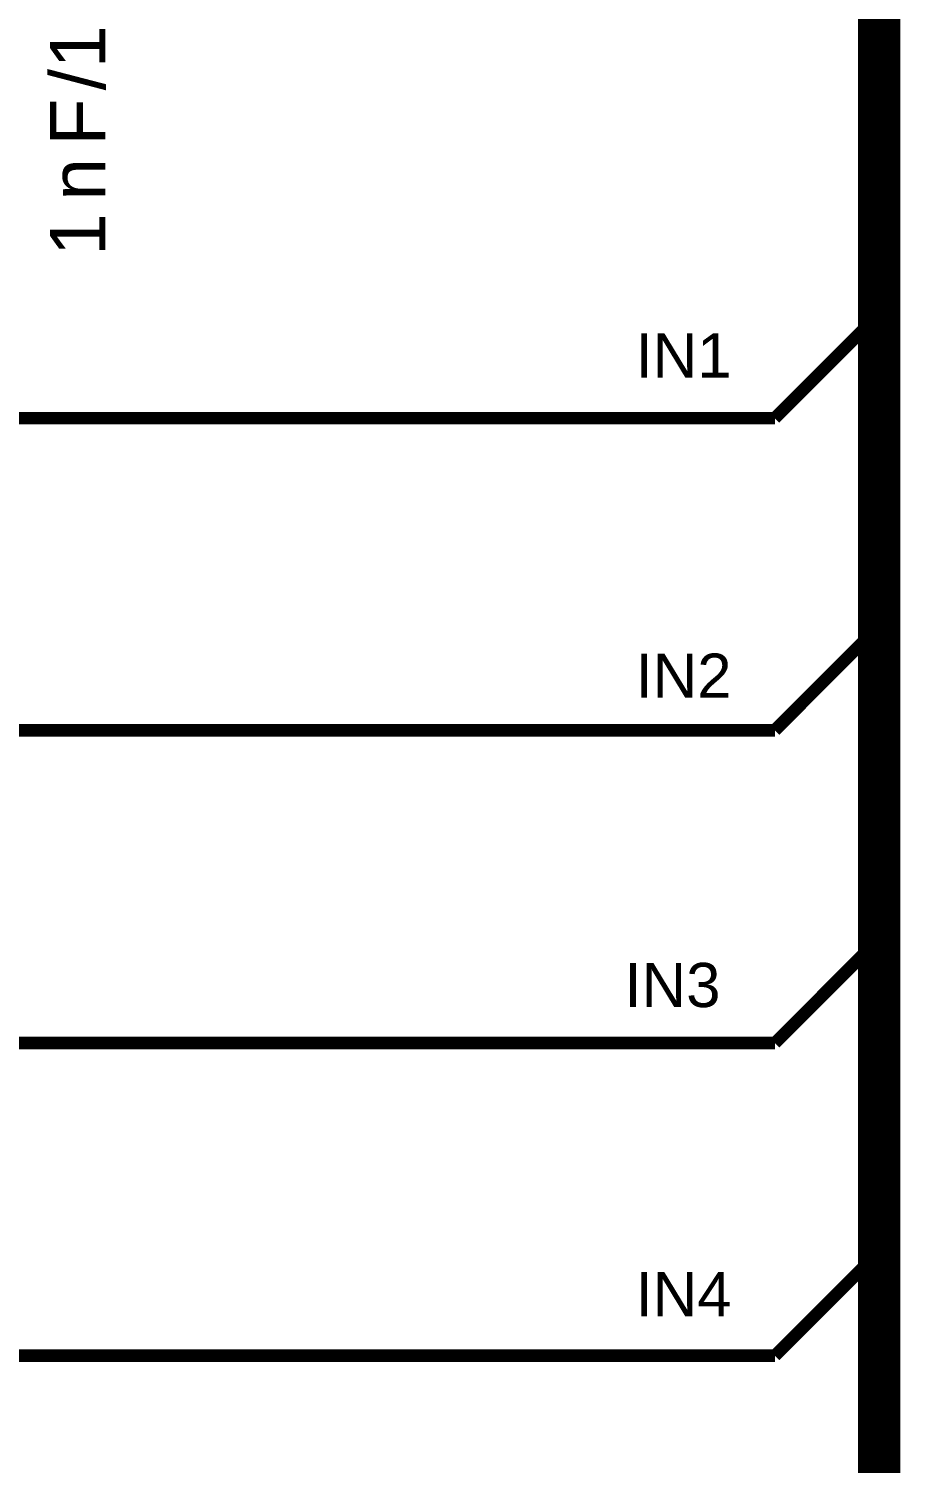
# Model space of a CAD drawing. Header units: millimetres. Extents: x -2024 to 917, y -725 to 13.
# Drawn here: x 579.13 to 600.03, y -521.37 to -486.96 of the extents above; entities that cross this region are included whole.
import ezdxf

# ---------------------------------------------------------------- set-up
doc = ezdxf.new("R2010")
doc.units = ezdxf.units.MM
doc.layers.add('Sheet', color=255, linetype='Continuous')
doc.styles.get("Standard").update_dxf_attribs({"font": 'arial.ttf'})

msp = doc.modelspace()

# ---------------------------------------------------------------- linework, layer by layer
at = {"layer": 'Sheet'}
for points, const_width in [([(599.52, -536.291), (599.52, -443.793)], 1.016), ([(597.021, -496.301), (599.52, -493.801)], 0.3), ([(522.061, -496.301), (597.021, -496.301)], 0.3), ([(597.021, -503.786), (599.52, -501.285)], 0.3), ([(539.556, -503.786), (597.021, -503.786)], 0.3), ([(597.021, -511.287), (599.52, -508.786)], 0.3), ([(557.034, -511.287), (597.021, -511.287)], 0.3), ([(597.021, -518.788), (599.52, -516.288)], 0.3), ([(574.528, -518.788), (597.021, -518.788)], 0.3)]:
    msp.add_lwpolyline(points, dxfattribs=dict(at, const_width=const_width))

# ---------------------------------------------------------------- texts
for s, p in [('1', (580.966, -487.906)), ('/', (580.966, -488.436)), ('F', (580.966, -489.76)), ('n', (580.966, -491.085)), ('1', (580.966, -492.41))]:
    msp.add_text(s, height=1.325, rotation=90, dxfattribs=at).set_placement(p)
for s, p in [('IN1', (593.678, -495.324)), ('IN2', (593.678, -503.007)), ('IN3', (593.413, -510.426)), ('IN4', (593.678, -517.844))]:
    msp.add_text(s, height=1.0598, dxfattribs=at).set_placement(p)

doc.saveas('drawing.dxf')
